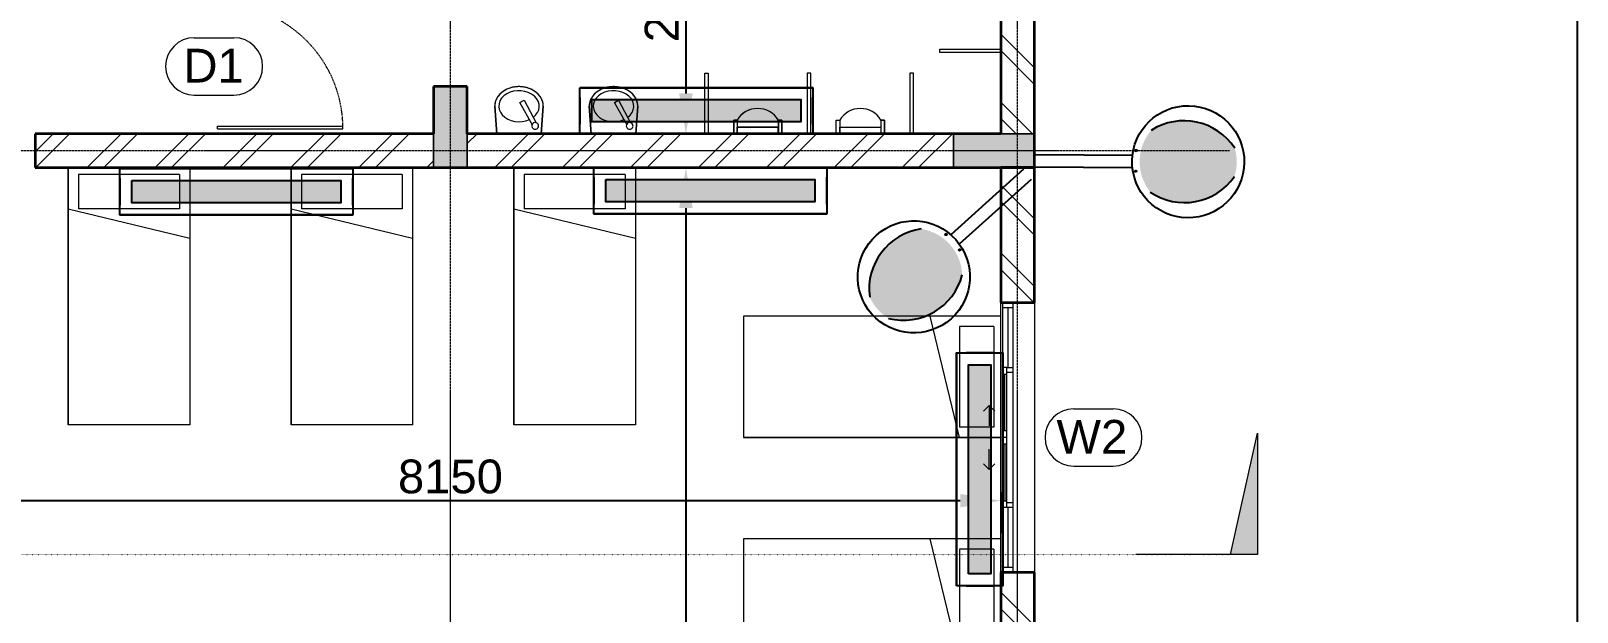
# Model space of a CAD drawing. Header units: millimetres. Extents: x -22696 to 333987, y -7117 to 2643871.
# Drawn here: x 41652 to 53102, y 4331 to 8638 of the extents above; entities that cross this region are included whole.
import ezdxf
from ezdxf.enums import TextEntityAlignment as Align

# ---------------------------------------------------------------- set-up
doc = ezdxf.new("R2010")
doc.units = ezdxf.units.MM
for name, pattern in [('Dash', [6.349999999999998, 3.174999999999999, -3.174999999999999]), ('Dot 2mm', [2, 0, -2]), ('Grid Line', [22.224999999999994, 12.7, -3.174999999999999, 3.174999999999999, -3.174999999999999])]:
    doc.linetypes.add(name, pattern=pattern)
for name, color, linetype, lineweight in [('A_Center_Line', 7, 'Continuous', 9), ('A_Col_Ele', 7, 'Continuous', 18), ('A_Col_Sec', 7, 'Continuous', 35), ('A_Dim1', 7, 'Continuous', 9), ('A_Door_Ele', 7, 'Continuous', 9), ('A_Door_tag', 7, 'Continuous', 9), ('A_Fixture', 7, 'Continuous', 9), ('A_Furniture', 7, 'Continuous', 9), ('A_SEC', 7, 'Continuous', 9), ('A_Wall_Ele', 7, 'Continuous', 9), ('A_Wall_Plan', 7, 'Continuous', 35), ('A_Wall_Sec', 7, 'Continuous', 35), ('A_Window_Ele', 7, 'Continuous', 9), ('A_Window_Plan', 7, 'Continuous', 18), ('A_Window_tag', 7, 'Continuous', 9)]:
    doc.layers.add(name, color=color, linetype=linetype, lineweight=lineweight)
doc.layers.add('proposed-street-light', color=10, linetype='Continuous')
doc.layers.add('TMS122-2X28', color=241, linetype='Continuous')
doc.styles.add('Arial', font='arial.ttf', dxfattribs={"height": 250})
doc.styles.add('RS', font='romans.shx')
doc.dimstyles.new('MM_Diagonal_-_2_5mm_Arial', dxfattribs={"dimscale": 304.8, "dimtxt": 255.0648499892426, "dimasz": 0.9842519685039368, "dimexe": 0.7874015748031494, "dimexo": 0.4921259842519684, "dimgap": 0.1640419947506562, "dimtad": 1, "dimdec": 0, "dimzin": 0, "dimdsep": 46, "dimtxsty": 'Arial', "dimsah": 1, "dimcen": 0.09, "dimazin": 0, "dimtfac": 1, "dimtdec": 4, "dimtix": 1, "dimtmove": 0, "dimatfit": 3, "dimfxl": 0, "dimtvp": 1, "dimtolj": 1, "dimtzin": 0, "dimarcsym": 0})

# ---------------------------------------------------------------- blocks, each defined once
blk = doc.blocks.new('Plumbing_Fixtures_Basin_Small - 360x350x140mm-537675-01-First Floor')
at = {"layer": 'A_Fixture'}
for p, q in [((7.077453195761667, 233.3005571602315), (37.6891429456405, 250.2688938688533)), ((97.27787367889299, 70.5746910631002), (7.077453195761638, 233.3005571602315)), ((37.68914294564049, 250.2688938688533), (126.771044153642, 82.95514364777235)), ((-179.9999999999991, 204.9999999999986), (-164.9999999999993, 5.414335646491964e-13)), ((-164.9999999999993, 5.463593285879435e-13), (-179.9999999999991, 204.9999999999982)), ((165.0000000000007, -5.752731624397712e-13), (179.999999999989, 204.9999999998329)), ((179.999999999989, 204.999999999833), (165.0000000000007, -5.414335646491964e-13))]:
    blk.add_line(p, q, dxfattribs=at)
for radius, start, end in [(24.99999999999997, 27.99999999999921, 207.9999999999981), (24.99999999999998, 207.9999999999987, 27.99999999999899)]:
    blk.add_arc((119.4617515355727, 59.04752474869676), radius, start, end, dxfattribs=at)
for centre, major_axis, ratio, start_param, end_param in [((-5.042100070795641e-12, 204.9999999999985), (-179.999999999994, 1.70893936738343e-13), 0.8055555555555881, 3.141592653588647, 6.283185307179588), ((1.962696671853337e-12, 204.9999999999983), (149.9999999999988, 0), 0.766666666666673, 5.476019337512184, 11.53755320777138)]:
    blk.add_ellipse(centre, major_axis=major_axis, ratio=ratio, start_param=start_param, end_param=end_param, dxfattribs=at)
blk.add_open_spline([(179.999999999989, 204.9999999998319), (179.9811417123699, 210.5124166267187), (179.2063566480375, 221.4111735691608), (175.8668508638333, 237.3023203443544), (171.1847960216308, 250.3610180528111), (166.3608314057417, 260.5525928903729), (162.2613701666604, 267.9465815328863), (157.6400652626286, 275.1399340095786), (152.4807410536669, 282.1802551261747), (146.8449876754966, 288.9795594572199), (140.8050563029529, 295.4544504668097), (134.3127881787149, 301.6387662920193), (127.3379941212869, 307.5778284711789), (119.965364591402, 313.1964128334284), (112.2882850254267, 318.426294945089), (104.2504813149656, 323.2917971329513), (95.80999534332923, 327.8317024583798), (87.07017534683717, 331.9878512947481), (78.14091075731154, 335.7104700245701), (68.9606198715551, 339.0131836817929), (59.4776833732198, 341.9262818883227), (49.80892390315074, 344.4115886592393), (40.07522502908145, 346.44027634436), (30.21278465399925, 348.0145895613767), (20.16291326555614, 349.1548059797885), (10.05004031448274, 349.8446461263051), (1.778045564646833e-05, 350.0776792551034), (-10.05011143571159, 349.8446368532787), (-20.16266434036613, 349.1548430719502), (-30.21370923235074, 348.0144504658688), (-41.71478670758633, 346.1785198291529), (-54.67879997428992, 343.3178297070107), (-69.03028063072443, 339.0931091176867), (-82.66115111847145, 333.9992204626905), (-95.87157233253221, 327.9107049652879), (-108.413197585523, 320.964417937909), (-120.0241643108163, 313.2819997910939), (-130.9778826826629, 304.6973576483649), (-140.8988832684182, 295.514734096151), (-149.8045853089694, 285.6798335842939), (-157.7567450929287, 275.1670825816574), (-164.4708065896145, 264.3384087873303), (-170.0866026467792, 252.9445424801006), (-174.5164516578048, 241.2092002018225), (-178.6882104542929, 225.452253176758), (-179.9717125685586, 213.2686249403293), (-179.9999999999991, 204.9999999999991)], degree=3, knots=[0, 0, 0, 0, 0.03571428571428571, 0.07142857142857142, 0.1071428571428571, 0.125, 0.1428571428571428, 0.1607142857142857, 0.1785714285714285, 0.1964285714285714, 0.2142857142857143, 0.2321428571428572, 0.25, 0.2678571428571428, 0.2857142857142857, 0.3035714285714285, 0.3214285714285714, 0.3392857142857142, 0.3571428571428571, 0.3749999999999999, 0.3928571428571428, 0.4107142857142857, 0.4285714285714285, 0.4464285714285714, 0.4642857142857143, 0.4821428571428572, 0.5, 0.5178571428571428, 0.5357142857142857, 0.5535714285714286, 0.5714285714285714, 0.5982142857142857, 0.625, 0.6517857142857143, 0.6785714285714286, 0.7053571428571429, 0.7321428571428572, 0.7589285714285714, 0.7857142857142857, 0.8125, 0.8392857142857142, 0.8660714285714285, 0.8928571428571428, 0.9196428571428571, 0.9464285714285714, 1, 1, 1, 1], dxfattribs=at)
blk = doc.blocks.new('MM_Single leaf Flush Door - D1-530181-01-First Floor')
at = {"layer": 'A_Door_Ele'}
for p, q in [((-461.9999999999563, -24.99999999999524), (-441.9999999999522, -24.9999999999953)), ((-461.9999999999563, -24.99999999999524), (-461.9999999999592, -954.0803256798517)), ((-441.9999999999522, -24.9999999999953), (-441.9999999999551, -954.0803256798517)), ((-461.9999999999592, -954.0803256798517), (-441.9999999999551, -954.0803256798517))]:
    blk.add_line(p, q, dxfattribs=at)
at = {"layer": 'A_Door_Ele', "color": 5, "linetype": 'Dash', "lineweight": 18}
blk.add_arc((-461.9999999999616, -29.999999999992), 923.9999999999185, 271.2402652460717, 359.9999999999994, dxfattribs=at)
blk = doc.blocks.new('Plumbing_Fixtures_Urinal_w-Screen - 760x450x840mm-540665-01-First Floor')
at = {"layer": 'A_Fixture'}
for p, q in [((-12.69999999999625, 125), (-12.69999999999625, 575)), ((-12.69999999999625, 575), (12.70000000000375, 575)), ((12.70000000000375, 575), (12.70000000000375, 125))]:
    blk.add_line(p, q, dxfattribs=at)
blk = doc.blocks.new('Plumbing_Fixtures_Urinal_w-Screen - 760x450x840mm-552093-01-First Floor')
at = {"layer": 'A_Fixture'}
for p, q in [((-12.69999999999625, -125), (-12.69999999999625, -575)), ((12.70000000000375, -575), (12.70000000000375, -125)), ((-12.69999999999625, -575), (12.70000000000375, -575))]:
    blk.add_line(p, q, dxfattribs=at)
blk = doc.blocks.new('Urinal _1_ - Urinal _1_-552094-01-First Floor')
at = {"layer": 'A_Fixture'}
for p, q in [((-286.8745998660697, -226.599999999007), (-286.8745998660697, -124.999999999997)), ((-286.8745998660697, -124.9999999990132), (-286.8745998660697, -226.5999999990145)), ((-261.4745998660695, -226.599999999007), (-286.8745998660697, -226.599999999007)), ((-286.8745998660697, -226.5999999990145), (-261.4745998660702, -226.5999999990145)), ((-261.4745998660702, -175.7999999990135), (-261.4745998660702, -124.9999999990132)), ((-261.4745998660702, -226.5999999990145), (-261.4745998660702, -124.9999999990132)), ((43.32540013392858, -175.7999999990135), (-261.4745998660702, -175.7999999990135)), ((43.32540013392858, -124.9999999990132), (43.32540013392858, -175.7999999990135)), ((43.32540013392858, -226.5999999990156), (43.32540013392858, -124.9999999990132)), ((69.2397489041495, -226.5999999990196), (43.32540013392102, -226.5999999990196)), ((69.23974890414954, -226.5999999990156), (43.32540013392858, -226.5999999990156)), ((69.2397489041495, -124.999999999997), (69.2397489041495, -226.5999999990196)), ((69.23974890414954, -124.9999999990132), (69.23974890414954, -226.5999999990156))]:
    blk.add_line(p, q, dxfattribs=at)
for centre, radius, start, end in [((-109.0745998660705, -135.01899760222), 177.7999999999998, 211.0027191338749, 328.9972808661258), ((-109.0745998660705, -135.0189976022201), 177.7999999999999, 211.0027191338738, 328.997280866125)]:
    blk.add_arc(centre, radius, start, end, dxfattribs=at)
blk = doc.blocks.new('Urinal _1_ - Urinal _1_-540666-01-First Floor')
at = {"layer": 'A_Fixture'}
for p, q in [((-286.8745998660697, 226.599999999007), (-286.8745998660697, 124.999999999997)), ((-261.4745998660695, 226.599999999007), (-286.8745998660697, 226.599999999007)), ((-286.8745998660697, 124.9999999990132), (-286.8745998660697, 226.5999999990145)), ((-286.8745998660697, 226.5999999990145), (-261.4745998660702, 226.5999999990145)), ((-261.4745998660702, 226.5999999990145), (-261.4745998660702, 124.9999999990132)), ((43.32540013392858, 175.7999999990135), (-261.4745998660702, 175.7999999990135)), ((-261.4745998660702, 175.7999999990135), (-261.4745998660702, 124.9999999990132)), ((69.2397489041495, 226.5999999990196), (43.32540013392102, 226.5999999990196)), ((69.23974890414954, 226.5999999990156), (43.32540013392858, 226.5999999990156)), ((43.32540013392858, 226.5999999990156), (43.32540013392858, 124.9999999990132)), ((43.32540013392858, 124.9999999990132), (43.32540013392858, 175.7999999990135)), ((69.2397489041495, 124.999999999997), (69.2397489041495, 226.5999999990196)), ((69.23974890414954, 124.9999999990132), (69.23974890414954, 226.5999999990156))]:
    blk.add_line(p, q, dxfattribs=at)
for centre, start, end in [((-109.0745998660705, 135.01899760222), 31.00271913387413, 148.9972808661251), ((-109.0745998660705, 135.0189976022201), 31.00271913387456, 148.9972808661259)]:
    blk.add_arc(centre, 177.7999999999999, start, end, dxfattribs=at)
blk = doc.blocks.new('Furniture_Bed_3 - 1372x1905x355mm-Double-V6-01-First Floor')
at = {"layer": 'A_Furniture'}
for p, q in [((-178.5114754098047, 906.9049180328194), (-178.5114754098047, -998.0950819671991)), ((-178.5114754098019, 906.9049180328238), (-178.5114754098019, -998.0950819672014)), ((-102.3114754098302, 856.1049180327972), (-102.3114754098302, 602.1049180328027)), ((-102.3114754098302, 856.1049180327972), (645.2885245901823, 856.1049180327972)), ((645.2885245901823, 856.1049180327972), (645.2885245901823, 602.1049180328027)), ((721.4885245901667, -998.0950819671991), (721.4885245901667, 706.9049180328489)), ((721.4885245901961, 706.904918032845), (721.4885245901961, -998.0950819672014)), ((721.4885245901961, 602.1049180328027), (-178.5114754098019, 384.18259943309)), ((-102.3114754098302, 602.1049180328027), (645.2885245901823, 602.1049180328027)), ((-178.5114754098047, -998.0950819671991), (721.4885245901667, -998.0950819671991)), ((-178.5114754098019, -998.0950819672014), (721.4885245901961, -998.0950819672014))]:
    blk.add_line(p, q, dxfattribs=at)
blk = doc.blocks.new('Furniture_Bed_3 - 1372x1905x355mm-Double-552319-01-First Floor')
at = {"layer": 'A_Furniture'}
for p, q in [((-178.5114754098047, 906.9049180328194), (-178.5114754098047, -998.0950819671991)), ((-178.5114754098019, 906.9049180328238), (-178.5114754098019, -998.0950819672014)), ((-102.3114754098302, 856.1049180327972), (-102.3114754098302, 602.1049180328027)), ((-102.3114754098302, 856.1049180327972), (645.2885245901823, 856.1049180327972)), ((645.2885245901823, 856.1049180327972), (645.2885245901823, 602.1049180328027)), ((721.4885245901667, -998.0950819671991), (721.4885245901667, 906.9049180328194)), ((721.4885245901961, 906.9049180328238), (721.4885245901961, -998.0950819672014)), ((721.4885245901961, 602.1049180328027), (-178.5114754098019, 384.18259943309)), ((-102.3114754098302, 602.1049180328027), (645.2885245901823, 602.1049180328027)), ((-178.5114754098047, -998.0950819671991), (721.4885245901667, -998.0950819671991)), ((-178.5114754098019, -998.0950819672014), (721.4885245901961, -998.0950819672014))]:
    blk.add_line(p, q, dxfattribs=at)
blk = doc.blocks.new('Furniture_Bed_3 - 1372x1905x355mm-Double-553782-01-First Floor')
at = {"layer": 'A_Furniture'}
for p, q in [((-178.5114754098047, 998.0950819671991), (721.4885245901667, 998.0950819671991)), ((-178.5114754098047, -906.9049180328194), (-178.5114754098047, 998.0950819671991)), ((-178.5114754098019, 998.0950819672014), (721.4885245901961, 998.0950819672014)), ((-178.5114754098019, -906.9049180328238), (-178.5114754098019, 998.0950819672014)), ((721.4885245901667, 998.0950819671991), (721.4885245901667, -906.9049180328194)), ((721.4885245901961, -906.9049180328238), (721.4885245901961, 998.0950819672014)), ((721.4885245901961, -602.1049180328027), (-178.511475409802, -384.1825994330899)), ((-102.3114754098302, -602.1049180328027), (645.2885245901823, -602.1049180328027)), ((-102.3114754098302, -856.1049180327972), (-102.3114754098302, -602.1049180328027)), ((645.2885245901823, -856.1049180327972), (645.2885245901823, -602.1049180328027)), ((-102.3114754098302, -856.1049180327972), (645.2885245901823, -856.1049180327972))]:
    blk.add_line(p, q, dxfattribs=at)
blk = doc.blocks.new('MM_Aluminum Sliding window with top fix glass _3x1 Opening_ - W2-556447-01-First Floor')
at = {"layer": 'A_Window_Ele'}
for p, q in [((-961.9999999999701, -35.00000000076314), (-518.9999999999868, -35.00000000076314)), ((-518.9999999999868, -110.0000000007802), (-961.9999999999701, -110.0000000007802)), ((-480.9999999999752, -35.00000000076314), (480.9999999999538, -35.00000000076314)), ((-50.00000000000954, -110.0000000007802), (-469.0000000000066, -110.0000000007802)), ((468.9999999999908, -110.0000000007802), (49.99999999999371, -110.0000000007802)), ((518.9999999999574, -35.00000000076314), (961.999999999975, -35.00000000076314)), ((961.999999999975, -110.0000000007802), (518.9999999999922, -110.0000000007802)), ((-237.5518420339657, -210.8266160090145), (-195.1254351627731, -168.4002091378213)), ((-237.5518420339657, -210.8266160090145), (-195.1254351627724, -253.2530228802073)), ((-237.5518420339657, -210.8266160090145), (-87.55184203396581, -210.8266160090145)), ((237.55184203395, -210.8266160090145), (87.55184203394994, -210.8266160090145)), ((237.55184203395, -210.8266160090145), (195.1254351627574, -168.4002091378213)), ((237.55184203395, -210.8266160090145), (195.1254351627572, -253.2530228802068))]:
    blk.add_line(p, q, dxfattribs=at)
at = {"layer": 'A_Window_Plan'}
for p, q in [((-1000.000000000008, -35.00000000076314), (-961.9999999999701, -35.00000000076314)), ((-961.9999999999701, -110.0000000007802), (-1000.000000000008, -110.0000000007802)), ((-961.9999999999701, -35.00000000076314), (-961.9999999999701, -110.0000000007802)), ((-961.9999999999701, -72.50000000078559), (-518.9999999999868, -72.50000000078559)), ((-518.9999999999868, -35.00000000076314), (-480.9999999999752, -35.00000000076314)), ((-518.9999999999868, -78.75000000094266), (-518.9999999999868, -35.00000000076314)), ((-518.9999999999868, -78.75000000094266), (-518.9999999999868, -110.0000000007802)), ((-480.9999999999752, -78.75000000094266), (-518.9999999999868, -78.75000000094266)), ((-469.0000000000066, -80.00000000096966), (-518.9999999999868, -80.00000000096966)), ((-469.0000000000066, -110.0000000007802), (-518.9999999999868, -110.0000000007802)), ((-480.9999999999752, -35.00000000076314), (-480.9999999999752, -78.75000000094266)), ((-50.00000000000954, -80.00000000096966), (-469.0000000000066, -80.00000000096966)), ((-469.0000000000066, -110.0000000007802), (-469.0000000000066, -80.00000000096966)), ((-50.00000000000954, -95.00000000093901), (-469.0000000000066, -95.00000000093901)), ((-50.00000000000954, -80.00000000096966), (-50.00000000000954, -110.0000000007802)), ((49.99999999999371, -80.00000000096966), (-50.00000000000954, -80.00000000096966)), ((49.99999999999371, -110.0000000007802), (-50.00000000000954, -110.0000000007802)), ((-7.918465882994496e-12, -80.00000000096966), (-7.918465882994496e-12, -110.0000000007802)), ((49.99999999999371, -80.00000000096966), (49.99999999999371, -110.0000000007802)), ((468.9999999999908, -80.00000000096966), (49.99999999999371, -80.00000000096966)), ((49.99999999999371, -95.00000000092021), (468.9999999999908, -95.00000000092021)), ((468.9999999999908, -110.0000000007802), (468.9999999999908, -80.00000000096966)), ((518.9999999999922, -80.00000000096966), (468.9999999999908, -80.00000000096966)), ((518.9999999999922, -110.0000000007802), (468.9999999999908, -110.0000000007802)), ((480.9999999999538, -35.00000000076314), (518.9999999999574, -35.00000000076314)), ((480.9999999999538, -78.75000000094266), (480.9999999999538, -35.00000000076314)), ((518.9999999999574, -78.75000000094266), (480.9999999999538, -78.75000000094266)), ((518.9999999999574, -35.00000000076314), (518.9999999999574, -78.75000000094266)), ((518.9999999999574, -72.50000000083945), (961.999999999975, -72.50000000083945)), ((518.9999999999922, -80.00000000096966), (518.9999999999922, -110.0000000007802)), ((961.999999999975, -35.00000000076314), (999.9999999999923, -35.00000000076314)), ((961.999999999975, -110.0000000007802), (961.999999999975, -35.00000000076314)), ((999.999999999992, -110.0000000007802), (961.999999999975, -110.0000000007802))]:
    blk.add_line(p, q, dxfattribs=at)
blk = doc.blocks.new('Section - Standard-341952-01-First Floor')
at = {"layer": 'A_SEC'}
blk.add_hatch(color=256, dxfattribs=at).paths.add_polyline_path([(-2, 0), (-2, 8.999999999999984), (-2.643718577388654e-16, 0)])
for p, q in [((-2.643718577388654e-16, 1.057487430955462e-15), (-2, 8.999999999999984)), ((-2, 8.999999999999984), (-2, 0)), ((-2, 4.130810277169772e-18), (7, 6.046989426398986e-19)), ((-2, 0), (-2.643718577388654e-16, 0))]:
    blk.add_line(p, q, dxfattribs=at)
blk = doc.blocks.new('Door Tag - Door Tag-512363-01-First Floor')
at = {"layer": 'A_Door_tag'}
for p, q in [((-1.466100000000003, 2.124999999999979), (1.466100000000003, 2.124999999999979)), ((-1.466100000000016, -2.124999999999991), (1.466100000000017, -2.124999999999991))]:
    blk.add_line(p, q, dxfattribs=at)
for centre, radius, start, end in [((-1.466100000000003, -1.524485048911662e-14), 2.124999999999984, 89.99999999999994, 269.9999999999992), ((1.466100000000003, -1.524485048911662e-14), 2.124999999999988, 270.0000000000001, 90.00000000000006)]:
    blk.add_arc(centre, radius, start, end, dxfattribs=at)
blk = doc.blocks.new('DIMBLOCK46-01-First Floor')
at = {"layer": 'A_Dim1', "color": 0, "lineweight": -2}
for p, q in [((46564.64835965056, 7624.999999999993), (46262.5163252946, 7624.999999999993)), ((46502.5163252946, 7324.999999999993), (46502.5163252946, 424.9999999999526)), ((46564.64835965053, 124.9999999999525), (46262.5163252946, 124.9999999999525))]:
    blk.add_line(p, q, dxfattribs=at)
at = {"layer": 'A_Dim1', "color": 0}
for points in [[(46452.5163252946, 7324.999999999993), (46552.5163252946, 7324.999999999993), (46502.5163252946, 7624.999999999993)], [(46452.5163252946, 424.9999999999525), (46552.5163252946, 424.9999999999526), (46502.5163252946, 124.9999999999525)]]:
    blk.add_solid(points, dxfattribs=at)
at = {"layer": 'Defpoints', "color": 0}
for p in [(46714.64835965056, 7624.999999999993), (46502.5163252946, 124.9999999999525), (46714.64835965053, 124.9999999999525)]:
    blk.add_point(p, dxfattribs=at)
at = {"layer": 'A_Dim1', "color": 0, "insert": (46324.87307836417, 3874.999999999959), "char_height": 250, "width": 922.942349499536, "attachment_point": 5, "rotation": 90, "style": 'Arial'}
blk.add_mtext('\\A1;7500', dxfattribs=at)
blk = doc.blocks.new('DIMBLOCK47-01-First Floor')
at = {"layer": 'A_Dim1', "color": 0, "lineweight": -2}
for p, q in [((40683.99780517372, 5219.235795534807), (40683.99780517372, 4917.103761178832)), ((40983.99780517372, 5157.103761178832), (48533.99780517373, 5157.103761178832)), ((48833.99780517373, 5219.235795534796), (48833.99780517373, 4917.103761178832))]:
    blk.add_line(p, q, dxfattribs=at)
at = {"layer": 'A_Dim1', "color": 0}
for points in [[(40983.99780517372, 5207.103761178832), (40983.99780517372, 5107.103761178832), (40683.99780517372, 5157.103761178832)], [(48533.99780517373, 5207.103761178832), (48533.99780517373, 5107.103761178832), (48833.99780517373, 5157.103761178832)]]:
    blk.add_solid(points, dxfattribs=at)
at = {"layer": 'Defpoints', "color": 0}
for p in [(40683.99780517372, 5369.235795534807), (48833.99780517373, 5369.235795534796), (48833.99780517373, 5157.103761178832)]:
    blk.add_point(p, dxfattribs=at)
at = {"layer": 'A_Dim1', "color": 0, "insert": (44758.99780517373, 5334.747008109255), "char_height": 250, "width": 922.942349499536, "attachment_point": 5, "style": 'Arial'}
blk.add_mtext('\\A1;8150', dxfattribs=at)
blk = doc.blocks.new('DIMBLOCK48-01-First Floor')
at = {"layer": 'A_Dim1', "color": 0, "lineweight": -2}
for p, q in [((48233.99780517374, 10010.00000000001), (46262.51632529462, 10010.00000000001)), ((46502.51632529462, 9710.000000000005), (46502.51632529462, 8174.999999999994)), ((46417.71251150166, 7874.999999999994), (46742.51632529462, 7874.999999999994))]:
    blk.add_line(p, q, dxfattribs=at)
at = {"layer": 'A_Dim1', "color": 0}
for points in [[(46452.51632529462, 9710.000000000005), (46552.51632529462, 9710.000000000005), (46502.51632529462, 10010.00000000001)], [(46452.51632529462, 8174.999999999994), (46552.51632529462, 8174.999999999994), (46502.51632529462, 7874.999999999994)]]:
    blk.add_solid(points, dxfattribs=at)
at = {"layer": 'Defpoints', "color": 0}
for p in [(48383.99780517374, 10010.00000000001), (46267.71251150166, 7874.999999999994), (46502.51632529462, 7874.999999999994)]:
    blk.add_point(p, dxfattribs=at)
at = {"layer": 'A_Dim1', "color": 0, "insert": (46324.78781233418, 8942.499999999984), "char_height": 250, "width": 922.942349499536, "attachment_point": 5, "rotation": 90, "style": 'Arial'}
blk.add_mtext('\\A1;2135', dxfattribs=at)
blk = doc.blocks.new('Mott Window Tag - Window Tag-512810-01-First Floor')
at = {"layer": 'A_Window_tag'}
for p, q in [((-1.466100000000003, 2.124999999999979), (1.466100000000003, 2.124999999999979)), ((-1.466100000000016, -2.124999999999991), (1.466100000000017, -2.124999999999991))]:
    blk.add_line(p, q, dxfattribs=at)
for centre, radius, start, end in [((-1.466100000000003, -1.524485048911662e-14), 2.124999999999984, 89.99999999999994, 269.9999999999992), ((1.466100000000003, -1.524485048911662e-14), 2.124999999999988, 270.0000000000001, 90.00000000000006)]:
    blk.add_arc(centre, radius, start, end, dxfattribs=at)
blk = doc.blocks.new('wergfewrte')
at = {"layer": 'proposed-street-light'}
h = blk.add_hatch(color=256, dxfattribs=at)
edge = h.paths.add_edge_path()
edge.add_ellipse((744.6505581538695, -2720.972479568092), major_axis=(-817.5526004762714, -16.26562399387218), ratio=0.9999999995802205, start_angle=230.5684778519763, end_angle=309.4314258332143, ccw=False)
edge.add_ellipse((408.115879249257, -2661.235863572394), major_axis=(-1024.421226715624, -20.38145135913046), ratio=0.9999999995802227, start_angle=124.11348209632041, end_angle=213.476050078199, ccw=False)
edge.add_ellipse((744.6505581936472, -2720.972479709437), major_axis=(-817.5526280481931, -16.2642397328104), ratio=0.99999999958023, start_angle=72.97893843803212, end_angle=107.0211592710103, ccw=False)
edge.add_ellipse((1078.543003396371, -2647.897939297358), major_axis=(-1024.421221689923, -20.38170447501187), ratio=0.9999999995802207, start_angle=326.523831510296, end_angle=415.88639949217463, ccw=False)
at = {"layer": 'proposed-street-light', "lineweight": -2}
for p, q in [((568.2667912919169, -136.6128144366921), (613.4573147737101, -1785.416293405937)), ((779.7397242793013, -150.1134881319849), (824.4017580732616, -1779.634713053028))]:
    blk.add_line(p, q, dxfattribs=at)
at = {"layer": 'proposed-street-light'}
for centre, major_axis, ratio, start_param, end_param in [((744.6505581209021, -2720.972479769185), (-944.5231238408203, -18.7913334046682), 0.9999999995802233, 3.141592271975314, 9.4247775791549), ((408.1158793067625, -2661.235863528462), (-1024.421195652406, -20.38300559627655), 0.9999999995802185, 2.166187391581676, 3.725858430925182), ((1078.543003300954, -2647.897939293847), (-1024.421234242897, -20.38106600005183), 0.9999999995802249, -0.5842687379932723, 0.9754023013502278)]:
    blk.add_ellipse(centre, major_axis=major_axis, ratio=ratio, start_param=start_param, end_param=end_param, dxfattribs=at)
at = {"layer": 'proposed-street-light', "lineweight": -2}
for centre, major_axis, ratio, start_param, end_param in [((902.2797338656565, -1837.283669166905), (-14.75949561951603, -0.2894107912182443), 0.9999999995803581, 3.14187876150907, 9.425064068688656), ((553.2583152706757, -1843.144857099163), (-14.75943907472072, -0.2922802564339084), 0.9999999995801117, 3.141684346281179, 9.424869653460766)]:
    blk.add_ellipse(centre, major_axis=major_axis, ratio=ratio, start_param=start_param, end_param=end_param, dxfattribs=at)
blk = doc.blocks.new('2X36W-MO')
at = {"layer": 'TMS122-2X28', "linetype": 'ByBlock', "lineweight": -2}
h = blk.add_hatch(dxfattribs=at)
h.set_pattern_fill('ANGLE', color=256, style=0)
h.set_pattern_definition([(0, (0, 0), (0, 6.985), [5.08, -1.905]), (90, (0, 0), (-6.985, 4.277078946022131e-16), [5.08, -1.905])])
h.paths.add_polyline_path([(525, 56), (-525, 56), (-525, -56), (525, -56)])
for p, q in [((585, 116), (-585, 116)), ((585, 116), (-585, 116)), ((-585, 116), (585, 116)), ((-585, 67.50000005960464), (-585, -67.50000005960464)), ((-585, 67.50000005960464), (-585, -67.50000005960464)), ((-585, -67.50000005960464), (-585, 67.50000005960464)), ((-585, 67.50000005960464), (-585, 67.50000005960464)), ((-585, 67.50000005960464), (-585, 67.50000005960464)), ((585, -67.50000005960464), (585, 67.50000005960464)), ((585, 67.50000005960464), (585, 67.50000005960464)), ((585, -67.50000005960464), (585, 67.50000005960464)), ((585, 67.50000005960464), (585, 67.50000005960464)), ((585, 67.50000005960464), (585, -67.50000005960464)), ((-585, -67.50000005960464), (-585, -67.50000005960464)), ((-585, -67.50000005960464), (-585, -67.50000005960464)), ((585, -67.50000005960464), (585, -67.50000005960464)), ((585, -67.50000005960464), (585, -67.50000005960464)), ((-585, -116), (585, -116)), ((585, -116), (-585, -116)), ((-585, -116), (585, -116))]:
    blk.add_line(p, q, dxfattribs=at)
for points in [[(-585, 116), (585, 116), (585, -116), (-585, -116)], [(-525, 56), (525, 56), (525, -56), (-525, -56)]]:
    blk.add_lwpolyline(points, close=True, dxfattribs=at)
at = {"layer": 'TMS122-2X28', "linetype": 'ByBlock', "lineweight": -2, "style": 'RS'}
blk.add_attdef('FIX.NO', text='', height=150, dxfattribs=at).set_placement((-50.89716581394896, -253.1082636864885), align=Align.MIDDLE_CENTER)

msp = doc.modelspace()

# ---------------------------------------------------------------- hatches: boundary and pattern name
at = {"layer": 'A_Col_Ele'}
for points in [[(44883.99780517374, 7624.999999999999), (44883.99780517374, 8225.000000000002), (44633.99780517373, 8225.000000000002), (44633.99780517374, 7624.999999999999)], [(48483.99780517374, 7624.999999999999), (49083.99780517375, 7624.999999999999), (49083.99780517375, 7875.000000000003), (48483.99780517374, 7875.000000000003)]]:
    msp.add_hatch(color=9, dxfattribs=at).paths.add_polyline_path(points)
at = {"layer": 'A_Wall_Plan', "lineweight": 9}
h = msp.add_hatch(dxfattribs=at)
h.set_pattern_fill('FP_5', color=8, angle=44.99999999999987, style=0, pattern_type=2)
h.set_pattern_definition([(134.9999999999999, (49083.9978097917, 9749.999835146735), (-251.4471713899369, -251.4471713899357), []), (134.9999999999999, (48702.99736237989, 9749.999835146735), (-251.4471713899369, -251.4471713899357), [])])
h.paths.add_polyline_path([(48833.99780517375, 7875.000000000003), (49083.99780517375, 7875.000000000003), (49083.99780517375, 11625.00000000002), (48833.99780517375, 11625.00000000002), (48833.99780517375, 9104.180508825184)])
h = msp.add_hatch(dxfattribs=at)
h.set_pattern_fill('FP_9', color=8, angle=45, style=0, pattern_type=2)
h.set_pattern_definition([(45, (44583.99783148496, 7625.000415004612), (-251.4471713899363, 251.4471713899363), []), (45, (44583.99783148496, 8005.999448202859), (-251.4471713899363, 251.4471713899363), [])])
h.paths.add_polyline_path([(47788.68557847991, 7624.999999999999), (48483.99780517374, 7624.999999999999), (48483.99780517374, 7875.000000000003), (44883.99780517374, 7875.000000000003), (44883.99780517374, 7624.999999999999), (46795.3738037424, 7624.999999999999)])
h.paths.add_polyline_path([(41828.81493005486, 7624.999999999999), (44633.99780517374, 7624.999999999999), (44633.99780517374, 7875.000000000003), (41683.99780517373, 7875.000000000003), (41683.99780517373, 7624.999999999999)])
h = msp.add_hatch(dxfattribs=at)
h.set_pattern_fill('FP_18', color=8, angle=44.99999999999992, style=0, pattern_type=2)
h.set_pattern_definition([(314.9999999999999, (48833.99808598284, 3975.000063333377), (251.4471713899366, 251.447171389936), []), (314.9999999999999, (49214.99782628787, 3974.999356226596), (251.4471713899366, 251.447171389936), [])])
h.paths.add_polyline_path([(48833.99780517375, 325.0000000000127), (49083.99780517375, 325.0000000000127), (49083.99780517375, 875.0000000000003), (48833.99780517375, 875.0000000000003)])
h.paths.add_polyline_path([(49083.99780517375, 2874.999999999996), (49083.99780517375, 3525.000000000004), (48833.99780517375, 3525.000000000004), (48833.99780517375, 2874.999999999996)])
h.paths.add_polyline_path([(48833.99780517375, 3974.999999999997), (49083.99780517375, 3974.999999999997), (49083.99780517375, 4625.000000000005), (48833.99780517375, 4625.000000000005)])
h.paths.add_polyline_path([(49083.99780517375, 6625.000000000001), (49083.99780517375, 7624.999999999999), (48833.99780517375, 7624.999999999999), (48833.99780517375, 6625.000000000001)])

# ---------------------------------------------------------------- linework, layer by layer
msp.add_lwpolyline([(-22695.91935109347, 32006.28011002019), (53101.80202462524, 32006.28011002019), (53101.80202462524, -7116.907581258565), (-22695.91935109347, -7116.907581258565)], close=True)
at = {"layer": 'A_Center_Line', "color": 8, "linetype": 'Grid Line'}
for p, q in [((44758.9978051737, -1218.223280841582), (44758.99780517372, 14641.05750024891)), ((48958.9978051737, -1218.223280841573), (48958.99780517372, 14641.0575002489)), ((50527.67725345708, 7749.99999999999), (32073.06789107657, 7749.99999999999))]:
    msp.add_line(p, q, dxfattribs=at)
at = {"layer": 'A_Col_Ele', "color": 7}
for p, q in [((44633.99780517373, 7874.99999999999), (44633.99780517373, 7624.999999999991)), ((44883.99780517373, 7624.999999999991), (44883.99780517373, 7874.99999999999)), ((48483.99780517373, 7874.99999999999), (48483.99780517373, 7624.999999999991)), ((49083.99780517373, 7874.99999999999), (48833.99780517373, 7874.99999999999))]:
    msp.add_line(p, q, dxfattribs=at)
at = {"layer": 'A_Col_Sec'}
for p, q in [((44883.99780517373, 8224.99999999999), (44633.99780517373, 8224.99999999999)), ((44633.99780517373, 8224.99999999999), (44633.99780517373, 7874.99999999999)), ((44883.99780517373, 7874.99999999999), (44883.99780517373, 8224.99999999999)), ((48833.99780517373, 7874.99999999999), (48483.99780517373, 7874.99999999999)), ((49083.99780517373, 7624.999999999991), (49083.99780517373, 7874.99999999999)), ((44633.99780517373, 7624.999999999991), (44883.99780517373, 7624.999999999991)), ((48483.99780517373, 7624.999999999991), (49083.99780517373, 7624.999999999991))]:
    msp.add_line(p, q, dxfattribs=at)
at = {"layer": 'A_SEC', "linetype": 'Dot 2mm'}
msp.add_line((32196.45911260569, 4758.050902093458), (50534.50286554872, 4758.050902093399), dxfattribs=at)
at = {"layer": 'A_Wall_Ele', "color": 7}
for p, q in [((44633.99780517373, 7624.999999999991), (44633.99780517373, 7874.99999999999)), ((44883.99780517373, 7874.99999999999), (44883.99780517373, 7624.999999999991)), ((48483.99780517373, 7624.999999999991), (48483.99780517373, 7874.99999999999)), ((48833.99780517373, 7874.99999999999), (49083.99780517373, 7874.99999999999)), ((48833.99780517373, 4624.999999999992), (48833.99780517373, 6624.99999999999)), ((49083.99780517373, 6624.99999999999), (49083.99780517373, 4624.999999999992))]:
    msp.add_line(p, q, dxfattribs=at)
at = {"layer": 'A_Wall_Sec'}
for p, q in [((49083.99780517373, 7874.99999999999), (49083.99780517373, 11625)), ((48833.99780517373, 10010), (48833.99780517373, 7874.99999999999)), ((44633.99780517373, 7874.99999999999), (41683.99780517372, 7874.99999999999)), ((41683.99780517372, 7874.99999999999), (41683.99780517372, 7624.999999999991)), ((48483.99780517373, 7874.99999999999), (44883.99780517373, 7874.99999999999)), ((41683.99780517372, 7624.999999999991), (44633.99780517373, 7624.999999999991)), ((44883.99780517373, 7624.999999999991), (48483.99780517373, 7624.999999999991)), ((49083.99780517373, 7624.999999999991), (48833.99780517373, 7624.999999999991)), ((48833.99780517373, 7624.999999999991), (48833.99780517373, 6624.99999999999)), ((49083.99780517373, 6624.99999999999), (49083.99780517373, 7624.999999999991)), ((48833.99780517373, 6624.99999999999), (49083.99780517373, 6624.99999999999)), ((49083.99780517373, 4624.999999999992), (48833.99780517373, 4624.999999999992)), ((48833.99780517373, 4624.999999999992), (48833.99780517373, 3974.999999999991)), ((49083.99780517373, 3974.999999999992), (49083.99780517373, 4624.999999999992))]:
    msp.add_line(p, q, dxfattribs=at)

# ---------------------------------------------------------------- block references
at = {"xscale": 0.4395655328734019, "yscale": 0.4395655328734019, "zscale": 0.4395655328734019}
for p, rotation in [((49015.40909153116, 7382.417859297096), 88.03299231183775), ((48886.31438545929, 7841.312250994806), 310.5400884099641)]:
    msp.add_blockref('wergfewrte', p, dxfattribs=dict(at, rotation=rotation))
at = {"layer": 'A_Door_Ele', "rotation": 89.99999999999991}
msp.add_blockref('MM_Single leaf Flush Door - D1-530181-01-First Floor', (43008.99780517373, 8374.999999999998), dxfattribs=at)
at = {"layer": 'A_Door_tag', "xscale": 99.99999999999993, "yscale": 99.99999999999993, "zscale": 99.99999999999993}
msp.add_blockref('Door Tag - Door Tag-512363-01-First Floor', (43008.99780517372, 8374.999999999993), dxfattribs=at)
at = {"layer": 'A_Fixture'}
for name, p, rotation in [('Plumbing_Fixtures_Urinal_w-Screen - 760x450x840mm-540665-01-First Floor', (48958.99780517373, 8490.000000000002), 90), ('Plumbing_Fixtures_Urinal_w-Screen - 760x450x840mm-552093-01-First Floor', (47414.49426927118, 7749.999999999993), 180), ('Plumbing_Fixtures_Urinal_w-Screen - 760x450x840mm-552093-01-First Floor', (48174.49426927118, 7749.99999999999), 180), ('Urinal _1_ - Urinal _1_-552094-01-First Floor', (46925.67684379021, 7749.999999999995), 180), ('Urinal _1_ - Urinal _1_-552094-01-First Floor', (47685.67684379021, 7749.999999999994), 180)]:
    msp.add_blockref(name, p, dxfattribs=dict(at, rotation=rotation))
for name, p in [('Plumbing_Fixtures_Urinal_w-Screen - 760x450x840mm-540665-01-First Floor', (46654.49426927117, 7749.99999999999)), ('Plumbing_Fixtures_Basin_Small - 360x350x140mm-537675-01-First Floor', (45266.73936195181, 7874.999999999991)), ('Plumbing_Fixtures_Basin_Small - 360x350x140mm-537675-01-First Floor', (45966.73936195181, 7874.999999999989)), ('Urinal _1_ - Urinal _1_-540666-01-First Floor', (47143.31169475213, 7749.999999999994))]:
    msp.add_blockref(name, p, dxfattribs=at)
at = {"layer": 'A_Furniture'}
for name, p, rotation in [('Furniture_Bed_3 - 1372x1905x355mm-Double-553782-01-First Floor', (42650.48632976387, 6718.095081967163), 180), ('Furniture_Bed_3 - 1372x1905x355mm-Double-553782-01-First Floor', (44300.48632976387, 6718.095081967157), 180), ('Furniture_Bed_3 - 1372x1905x355mm-Double-553782-01-First Floor', (45950.48632976387, 6718.095081967163), 180), ('Furniture_Bed_3 - 1372x1905x355mm-Double-552319-01-First Floor', (47927.09288714092, 6346.488524590167), 269.9999999999995), ('Furniture_Bed_3 - 1372x1905x355mm-Double-V6-01-First Floor', (47927.09288714091, 4696.488524590167), 269.9999999999995)]:
    msp.add_blockref(name, p, dxfattribs=dict(at, rotation=rotation))
at = {"layer": 'A_SEC', "extrusion": (0, 0, -1), "xscale": 99.99999999999993, "yscale": 99.99999999999993, "zscale": 99.99999999999993}
msp.add_blockref('Section - Standard-341952-01-First Floor', (-50534.50286554871, 4758.050902093395), dxfattribs=at)
at = {"layer": 'A_Window_Ele', "rotation": 270}
msp.add_blockref('MM_Aluminum Sliding window with top fix glass _3x1 Opening_ - W2-556447-01-First Floor', (48958.99780517374, 5624.999999999982), dxfattribs=at)
at = {"layer": 'A_Window_tag', "xscale": 99.99999999999993, "yscale": 99.99999999999993, "zscale": 99.99999999999993}
msp.add_blockref('Mott Window Tag - Window Tag-512810-01-First Floor', (49520.90993383557, 5624.999999999977), dxfattribs=at)
at = {"layer": 'TMS122-2X28', "xscale": 1.475156507751813, "yscale": 1.475156507751813, "zscale": 1.475156507751813}
for p in [(46580.11441839814, 8046.118154899204), (43173.48852727562, 7447.251402229995), (46683.99780517373, 7453.881845100781)]:
    msp.add_blockref('2X36W-MO', p, dxfattribs=at)
at = {"layer": 'TMS122-2X28', "xscale": 1.475156507751813, "yscale": 1.475156507751813, "zscale": 1.475156507751813, "rotation": 90}
msp.add_blockref('2X36W-MO', (48677.87965027375, 5389.516651220617), dxfattribs=at)

# ---------------------------------------------------------------- texts
at = {"layer": 'A_Door_tag', "insert": (42782.19063433145, 8505.570900940433), "char_height": 249.9999999999997, "width": 537.1306249999994, "attachment_point": 1, "style": 'Arial'}
msp.add_mtext('D1', dxfattribs=at)
at = {"layer": 'A_Window_tag', "insert": (49246.98291526581, 5755.10779399091), "char_height": 249.9999999999997, "width": 649.3668749999994, "attachment_point": 1, "style": 'Arial'}
msp.add_mtext('W2', dxfattribs=at)

# ---------------------------------------------------------------- dimensions: what is measured, and where the dimension line sits
at = {"layer": 'A_Dim1'}
for base, p1, p2, override, picture, middle in [((46502.51632529462, 7874.999999999994), (48383.99780517373, 10010), (46267.71251150165, 7874.99999999999), {"dimpost": '<>', "dimfxl": 3006.141787110644}, 'DIMBLOCK48-01-First Floor', (46324.78781233418, 8942.499999999984)), ((46502.5163252946, 124.9999999999525), (46714.64835965054, 7624.999999999989), (46714.64835965052, 124.9999999999525), {"dimpost": '<>', "dimfxl": 7500.000000000036}, 'DIMBLOCK46-01-First Floor', (46324.87307836417, 3874.999999999959))]:
    dim = msp.add_linear_dim(base=base, p1=p1, p2=p2, angle=89.99999999999991, dimstyle='MM_Diagonal_-_2_5mm_Arial', override=override, dxfattribs=at)
    dim.commit()
    dim.dimension.update_dxf_attribs({"geometry": picture, "text_midpoint": middle})
dim = msp.add_linear_dim(base=(48833.99780517373, 5157.103761178832), p1=(40683.99780517372, 5369.235795534807), p2=(48833.99780517373, 5369.235795534796), dimstyle='MM_Diagonal_-_2_5mm_Arial', override={"dimpost": '<>', "dimfxl": 8150.000000000007}, dxfattribs=at)
dim.commit()
dim.dimension.update_dxf_attribs({"geometry": 'DIMBLOCK47-01-First Floor', "text_midpoint": (44758.99780517373, 5334.747008109255)})

doc.saveas('drawing.dxf')
